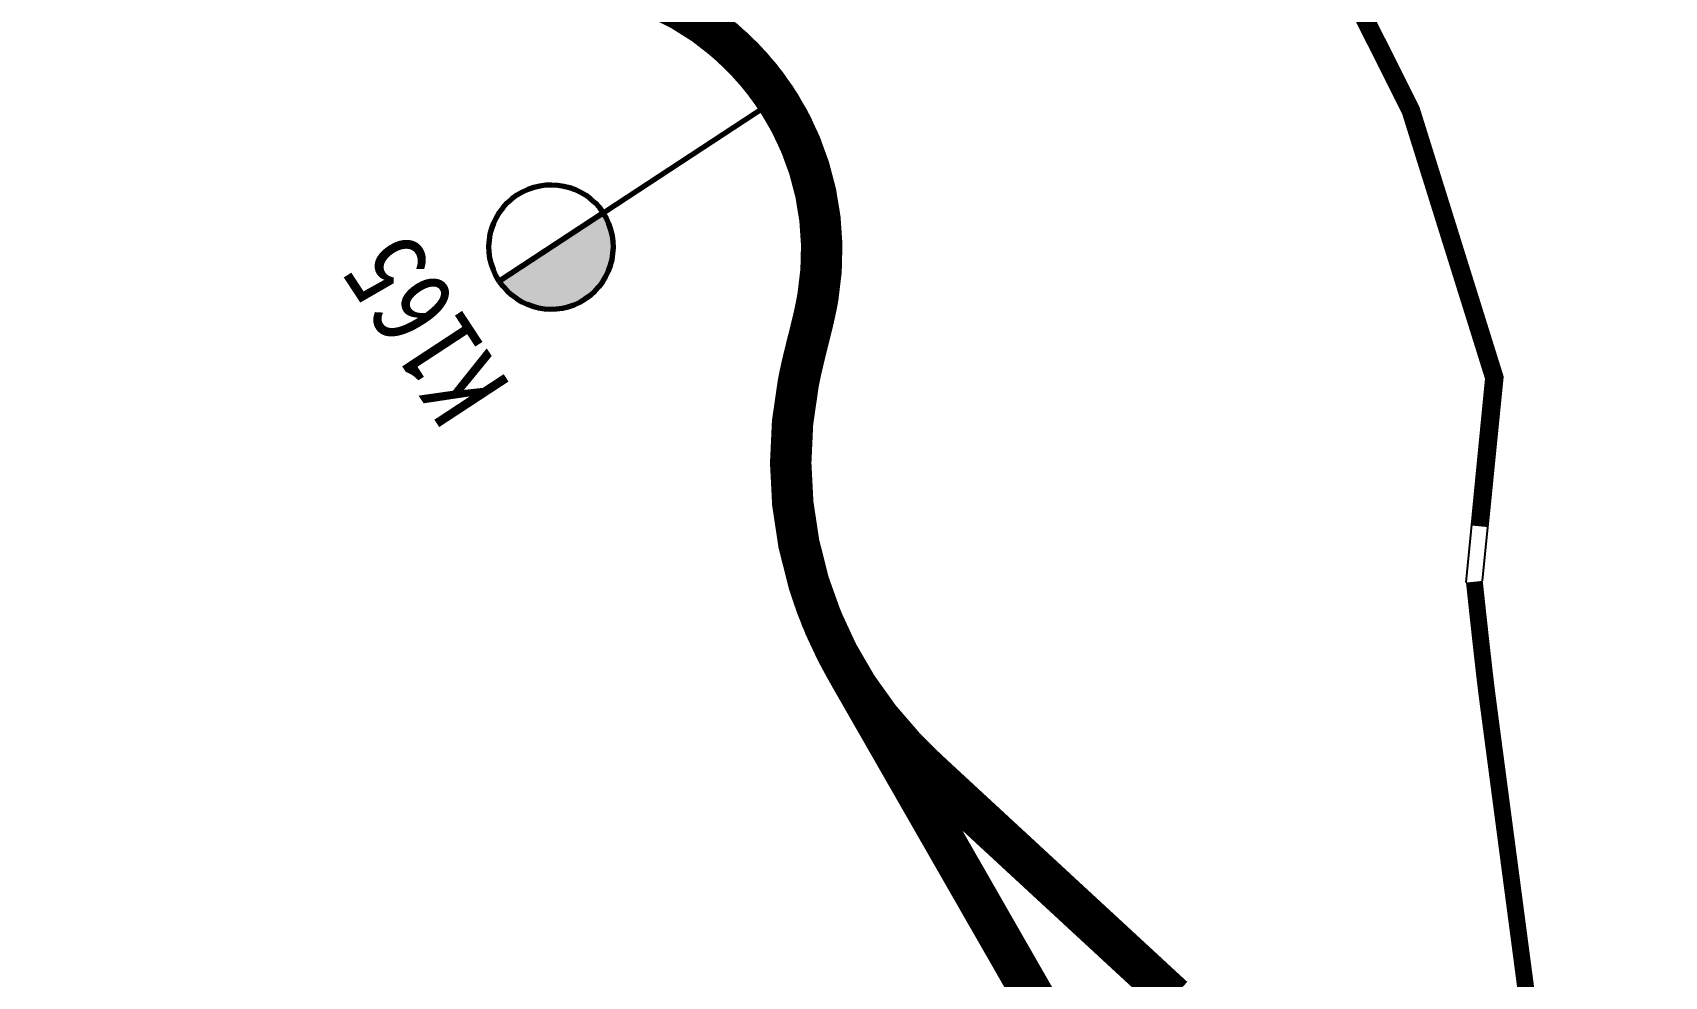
# Model space of a CAD drawing. Header units: millimetres. Extents: x 35362846 to 35427064, y 2977703 to 3025069.
# Drawn here: x 35379078 to 35384981, y 3005714 to 3009129 of the extents above; entities that cross this region are included whole.
import ezdxf
from ezdxf.enums import TextEntityAlignment as Align

# ---------------------------------------------------------------- set-up
doc = ezdxf.new("R2010")
doc.units = ezdxf.units.MM
doc.linetypes.add('ACAD_ISO03W100', pattern=[30, 12, -18])
doc.layers.add('station', color=1, linetype='Continuous', lineweight=70)
doc.layers.add('zhix', color=7, linetype='Continuous', lineweight=100)
doc.styles.add('GTF_XW', font='SIMHEI.TTF', dxfattribs={"width": 0.85})

# ---------------------------------------------------------------- blocks, each defined once
blk = doc.blocks.new('公里标')
at = {"layer": 'station'}
h = blk.add_hatch(color=256, dxfattribs=at)
edge = h.paths.add_edge_path()
edge.add_arc((-5.168849154029917e-16, 13), 3, 89.99999999999999, 270)
edge.add_line((1.148068456708479e-16, 10), (1.836909530733566e-16, 16))
blk.add_line((0, 16), (0, 0), dxfattribs=at)
blk.add_lwpolyline([(1.836909530733566e-16, 16, 1), (1.148068456708479e-16, 10)], format="xyb", close=True, dxfattribs=at)
blk.add_lwpolyline([(1.836909530733566e-16, 16, -1), (1.148068456708479e-16, 10, -15.34090689394177)], format="xyb", dxfattribs=at)

msp = doc.modelspace()

# ---------------------------------------------------------------- linework, layer by layer
at = {"color": 7, "linetype": 'ACAD_ISO03W100', "lineweight": 30, "ltscale": 10, "const_width": 60, "flags": 128}
msp.add_lwpolyline([(35384313.82281911, 3007342.991291758), (35384366.89439476, 3007881.019351482), (35384064.4088855, 3008849.754098046), (35383564.25877845, 3009845.486459325), (35383514.24294186, 3010825.039824803), (35384331.82116534, 3011902.268277474), (35384808.50177514, 3012838.40462444), (35384863.2968668, 3014480.341202136), (35384748.76869846, 3015773.750634672), (35384592.14633455, 3017652.152759902), (35383120.8741363, 3019591.871948938)], dxfattribs=at)
at = {"color": 7, "lineweight": 25, "ltscale": 10}
for points in [[(35384323.87575996, 3007145.621395892), (35384397.34796827, 3007884.141548914), (35384092.31575891, 3008861.032312215), (35383593.89810552, 3009853.315588585), (35383544.76253176, 3010815.629126159), (35384357.33853028, 3011886.266724399), (35384838.26257727, 3012830.736608987), (35384893.34112599, 3014481.166985704), (35384778.65856149, 3015776.320071759), (35384621.31804618, 3017663.335124804), (35383144.77629191, 3019610.001674735)], [(35384264.20924921, 3007139.30415793), (35384336.44082126, 3007877.89715405), (35384036.5020121, 3008838.475883877), (35383534.61945137, 3009837.657330065), (35383483.72335196, 3010834.450523448), (35384306.3038004, 3011918.269830549), (35384778.740973, 3012846.072639893), (35384833.25260762, 3014479.515418568), (35384718.87883543, 3015771.181197585), (35384562.97462292, 3017640.970394999), (35383096.97198069, 3019573.742223141)]]:
    msp.add_lwpolyline(points, dxfattribs=at)
at = {"color": 7, "lineweight": 30, "const_width": 1}
for points in [[(35384474.97781259, 3005479.400141709, 4.560630924939711e-05), (35384441.94426532, 3005730.044451149, 4.256660725978185e-05), (35384406.50429408, 3005998.581913861, 5.504028418604904e-06), (35384370.26961709, 3006272.937711339, -3.300140696723477e-06), (35384314.3213082, 3006696.547970137, -0.004653984716885735), (35384299.14080792, 3006820.359900009, -0.001802435216274889), (35384264.20924921, 3007139.30415793, -0.001802435216274889)], [(35384474.97781259, 3005479.400141709, 4.560630924939711e-05), (35384441.94426532, 3005730.044451149, 4.256660725978185e-05), (35384406.50429408, 3005998.581913861, 5.504028418604904e-06), (35384370.26961709, 3006272.937711339, -3.300140696723477e-06), (35384314.3213082, 3006696.547970137, -0.004653984716885735), (35384299.14080792, 3006820.359900009, -0.001802435216274889), (35384264.20924921, 3007139.30415793, -0.001802435216274889)], [(35384534.46412522, 3005487.234591839, 4.560630924930128e-05), (35384501.42914777, 3005737.889752953, 4.256660725960064e-05), (35384465.98783915, 3006006.437349323, 5.504028418596952e-06), (35384429.7529892, 3006280.794456396, -3.300140696500546e-06), (35384373.80479459, 3006704.403849889, -0.004653984716825709), (35384358.76022274, 3006827.107149589, -0.001802435216270909), (35384323.87575996, 3007145.621395892, -0.001802435216270909)], [(35384534.46412522, 3005487.234591839, 4.560630924930128e-05), (35384501.42914777, 3005737.889752953, 4.256660725960064e-05), (35384465.98783915, 3006006.437349323, 5.504028418596952e-06), (35384429.7529892, 3006280.794456396, -3.300140696500546e-06), (35384373.80479459, 3006704.403849889, -0.004653984716825709), (35384358.76022274, 3006827.107149589, -0.001802435216270909), (35384323.87575996, 3007145.621395892, -0.001802435216270909)]]:
    msp.add_lwpolyline(points, format="xyb", dxfattribs=at)
at = {"color": 7, "linetype": 'ACAD_ISO03W100', "lineweight": 30, "ltscale": 10, "const_width": 60, "flags": 128}
msp.add_lwpolyline([(35418866.23188419, 2978378.983100739, 0.004080390774962373), (35418596.80560994, 2978693.138592005, 0.004791158972414836), (35418362.63645521, 2978956.577644102, 0.0003543143396224617), (35418239.15833521, 2979092.643811226, 0.003996350825637037), (35418228.10610276, 2979104.611842001, 0.06792216720668592), (35418130.92730086, 2979183.442931853, 0.05122509009407319), (35417981.35870609, 2979254.503733034, 0.009161870442463131), (35417860.07802561, 2979295.078857094, 0.01707140915295505), (35417793.92314001, 2979313.415354951, 0.003190866783669734), (35417664.47608376, 2979343.706254333, -0.002778571129377124), (35417515.79295195, 2979378.369149003, -0.005390348508511269), (35417279.62852211, 2979437.510805678, 0.004922091774080632), (35417021.05884513, 2979502.520708736, 0.03766326368203753), (35416897.71776866, 2979522.574886249, -0.03127973789751583), (35416748.97497919, 2979544.81619385, -0.05325594544248923), (35416561.68233379, 2979606.338739559, -0.06044425330420561), (35416412.98882862, 2979696.388619166, -0.007587952049075873), (35416234.34221566, 2979840.986118291, 0.006847103826226052), (35416036.60601101, 2980001.520319861, 0.0002694841232497695), (35415709.94511141, 2980259.097167061, -0.0002839571429885947), (35415399.92287777, 2980503.56870688, -0.004910757436677794), (35414938.60201403, 2980875.186126807, 0.01242290099839131), (35414754.0321868, 2981019.348725984, 0.02283920785058208), (35414739.99865586, 2981028.797451615, 0.00154275051017558), (35414525.78405131, 2981158.319618985, 0.01064144412683838), (35414147.83666477, 2981374.444351047, 0.0411038015925386), (35414044.57201701, 2981420.066358992, 0.06901478735395306), (35413989.47676188, 2981431.007699836, 0.03057829919438446), (35413863.18277305, 2981430.640230271, 0.03115158032553353), (35413746.06450457, 2981415.765441774, 0.02352594824960919), (35413594.12206817, 2981379.281346871, 0.09893002272265368), (35413417.57796877, 2981287.388981423, -0.09833410361813323), (35413240.0938972, 2981194.740938697, -0.04073514951179148), (35413083.48446786, 2981162.401515414, -0.05725052501045713), (35412969.52171671, 2981161.508758481, -0.03270727793196476), (35412844.62369458, 2981183.197089074, -0.06828361646879477), (35412787.89073737, 2981205.442285902, -0.006478438074403096), (35412708.22453558, 2981251.373256624, -0.006309920406218688), (35412627.66362084, 2981300.607127408, -0.007109575991234364), (35412453.01518252, 2981413.88843892, 0.01611211822854788), (35412375.04679694, 2981462.489320033, 0.006030743815692963), (35412355.65837151, 2981473.414027786, -0.001887386070859928), (35412293.42165814, 2981507.805937909, -0.03105938240227661), (35412115.76502267, 2981621.856179755, 0.05856159453818595), (35412018.12451634, 2981677.220603646, 0.07455818074380485), (35411972.8244367, 2981688.787045053, 0.02337222160871421), (35411824.64262813, 2981696.857779822, 0.03135944549089919), (35411658.60301311, 2981687.71255882, -0.0463726283427951), (35411546.05289105, 2981684.893440361, -0.01368638983780291), (35411441.82575372, 2981694.825702127, -0.01534786425170592), (35411349.54784179, 2981709.062222291, -0.00976499348540072), (35411222.87011665, 2981735.175858699, -0.00987603663534932), (35411098.72703619, 2981765.894819245, -0.01030393016335393), (35410982.8733958, 2981799.57735917, -0.003731720133359769), (35410665.74687479, 2981901.513048687, -0.01110241373182045), (35410325.743139, 2982022.041961506, -0.01959314859961788), (35410137.58445885, 2982102.050798432, -0.04625340091059676), (35410000.48362401, 2982183.059563553, 0.02780559995024925), (35409777.84486997, 2982325.928409726, 0.03888832751264433), (35409136.99918783, 2982625.428209243, -0.0418923695215447), (35408543.64225224, 2982907.082846744, -0.01207247956551466), (35408137.33008946, 2983156.791692346, 0.01632502749625514), (35407835.26338662, 2983338.913571144, 0.005319043244153008), (35407527.35871381, 2983506.834208597, -0.00927807294379759), (35407351.59706678, 2983604.501959291, -0.002426614319821954), (35407251.1358223, 2983663.445541859, -0.001071698242231496), (35407024.60485709, 2983798.497345647, -0.00568889787826118), (35406755.88853639, 2983963.663975924, -0.02367371918022087), (35406693.72242855, 2984007.098111172, -0.02877270487347326), (35406654.47151951, 2984041.157932368, 0.01370735609953618), (35406574.3225702, 2984115.053130686, 0.009110022828397695), (35406364.53488815, 2984291.464848995, 0.004020945570543051), (35405878.93236448, 2984678.506251221, 0.01189313492539639), (35405195.87875819, 2985188.240963161, 0.01831295251905008), (35404733.0118413, 2985491.957033847, 0.007203943023221069), (35404263.51830131, 2985766.830671012, 0.008684135356926779), (35403866.99192404, 2985982.369156811, 0.0001587498441745463), (35403714.40878296, 2986061.84539032, 4.587178485826644e-05), (35403186.24727278, 2986336.674999645, 0.001519740174840285), (35402876.07169668, 2986496.8431113, -0.002618506044703923), (35402696.25449477, 2986590.198001479, -0.1600914726806412), (35402640.28726461, 2986648.007429518, -0.04925000983831206), (35402551.83922194, 2986887.852608713, -0.09116253631834496), (35402531.92367198, 2987159.974699297, 0.1015866048264373), (35402508.96602634, 2987404.238161814, 0.0319386772966147), (35402455.35593578, 2987546.645641536, 0.06123810348110702), (35402414.01816278, 2987614.643949101, 0.06605584865704194), (35402315.73767542, 2987710.00590387, 0.06061078817768876), (35402186.11290542, 2987783.765933847, 0.01378746699138457), (35402000.74679083, 2987855.382846147, 0.005566294642696784), (35401535.15668325, 2988014.849530458, 0.005932663538232684), (35401024.88137181, 2988176.609511487, 0.06087504578406422), (35400973.30764547, 2988185.649434596, 0.03322404700854784), (35400911.09817819, 2988184.74703242, 0.007665120148548121), (35400642.95485242, 2988158.855956026, 0.01659302102936802), (35400459.28766552, 2988132.078869399, -0.0610929767666767), (35400408.78063299, 2988129.251563237, -0.01497639310374365), (35400290.68439594, 2988140.631473307, 0.003436963406389244), (35399777.47632167, 2988202.066746309, 0.001664530548268404), (35399411.45819705, 2988242.098665789, -0.004914357185530608), (35399287.57314523, 2988256.463572484, -0.04713084881569367), (35399187.23961471, 2988278.843070697, -0.01770856664424592), (35398930.63179399, 2988372.240155508, -0.0001110404689541234), (35398779.74128723, 2988433.331541061, -6.447504204309108e-05), (35398519.91097631, 2988538.635812269, -0.000203487876028982), (35398073.49237251, 2988719.839365959, -0.0004058527559001428), (35397849.77630614, 2988810.964554793, -0.03413791731482205), (35397734.2986614, 2988867.584489599, -0.04879728087617382), (35397661.06672374, 2988920.046153071, -0.02693835570744377), (35397646.38583106, 2988934.367845058, -0.001673464190031993), (35397423.7919879, 2989177.868919099, -0.0102108112385725), (35396545.84530416, 2990185.347605452, -0.1116166353948794), (35396489.34749098, 2990295.458984915, -0.002029740606815984), (35396470.06788492, 2990371.695851326, -0.0007239774681340016), (35396417.19380172, 2990585.726924416, -0.0003681586298127792), (35396317.11061049, 2990994.692199707, -0.001366020093266133), (35396290.51940337, 2991105.006279758, -0.05022184209249123), (35396256.8786247, 2991355.600648649, 0.03422871248738654), (35396219.33285746, 2991724.174588019, 0.006560775305257035), (35396183.25999376, 2991919.012953997, 0.005860422097011773), (35396137.47101858, 2992136.063291235, 0.0160237494521745), (35396087.78540307, 2992329.295446157, 0.01486266527026389), (35396021.46305817, 2992533.911816332, 0.04216228091036966), (35395954.41879557, 2992681.09054786, 0.02928583961997899), (35395828.83328392, 2992876.903979748, 0.03650288849989528), (35395689.25010556, 2993042.018628746, 0.05227485104687379), (35395572.79860182, 2993138.437561324, 0.02457356259542775), (35395433.61225474, 2993221.487463623, 0.0190917625035663), (35395245.86699849, 2993312.331553086, 0.02472666418132078), (35395060.67687519, 2993382.680593451, -0.02897449996101216), (35394903.11618672, 2993444.069542141, -0.03012366549850303), (35394739.8555951, 2993531.085587956, -0.05900700592198186), (35394665.50733503, 2993589.721984126, -0.01937551479199968), (35394594.53145057, 2993666.46489346, -0.006220107485981355), (35394386.03357295, 2993916.432062416, -0.00942149375005899), (35394243.89217977, 2994098.108626685, 0.01554485863886105), (35394156.38734774, 2994207.173489908, 0.08910572760940731), (35394087.38365244, 2994263.64074625, -0.1004647692034294), (35394027.19660565, 2994315.198631322, -0.04165475797633886), (35394006.99482623, 2994346.103977203, -0.006432157019347623), (35393896.16871364, 2994557.521947512, -0.05468090282659389), (35393773.94412017, 2994881.545868368, 0.1095158418251615), (35393694.99193283, 2995037.122388418, 0.07414350815211893), (35393642.02337725, 2995085.004272066, 0.03813218355890909), (35393521.39525372, 2995152.598993551, 0.0660688813248895), (35393359.15462497, 2995203.245977953, -0.108378071399393), (35393262.48302794, 2995242.594382726, -0.005030484230899208), (35393059.41977329, 2995385.284506752, 0.00304471450735417), (35392724.86250562, 2995622.364218935, 8.323227474345746e-05), (35392471.91919708, 2995799.242706299, 5.910429022702119e-05), (35392115.64655432, 2996048.226455086, 0.004384392981033206), (35391640.43652415, 2996374.08334244, 0.07810158596869592), (35391610.94380106, 2996387.839039743, 0.03774638808181176), (35391594.44061676, 2996391.271645147, 0.002428508986153945), (35391334.84591083, 2996423.82740825, 0.01050584268060696), (35390977.10419895, 2996459.320516342, -0.03685818561222406), (35390875.68320636, 2996474.810961432, -0.03660545095288807), (35390856.57470265, 2996480.688934952, -0.001585997268556518), (35390427.74923594, 2996649.374253763, -0.004242495518320086), (35389970.4767859, 2996835.433483303, -0.02661529251739993), (35389899.50582185, 2996869.55319541, -0.1287355596174808), (35389844.84518532, 2996921.237190455, -0.01413412917559478), (35389504.59772293, 2997503.210343775, -0.01942987886166506), (35389279.00410023, 2997956.340540905, 0.03868556904971648), (35389156.89202316, 2998179.648226276, 0.04049051767193246), (35389062.6011215, 2998301.47283411, 0.03603315070552847), (35388937.06685463, 2998420.583237194, 0.04056137848409505), (35388843.0328739, 2998485.751611628, 0.04928322479735752), (35388757.23839863, 2998524.732563318, 0.1139104428080228), (35388618.70137551, 2998538.791870058, -0.06833527591589844), (35388388.49962287, 2998541.267358339, -0.03560257797487776), (35388043.81676067, 2998617.761447789, -0.1412058638909301), (35387967.47885749, 2998666.704417067, -0.001922897196346353), (35387871.20136166, 2998777.304765701, -0.0005212495250661979), (35387518.03215242, 2999187.040976776, -3.820747170427055e-05), (35386834.2611084, 2999982.128623962, -0.0005240444546960586), (35386784.47335797, 3000040.153582538, -0.01013372622548928), (35386729.86367641, 3000106.6136219, 0.008508650053336597), (35386665.08357192, 3000185.975489432, 0.04751209957476349), (35386585.52732873, 3000263.777093515, -0.0244499175125609), (35386424.39991407, 3000407.447121023, -0.01972914344504811), (35386303.48790614, 3000536.131680161, -0.05343726001583392), (35386266.15410431, 3000589.771596022, -0.06379016559246807), (35386232.65545589, 3000675.159447551, -0.02307394457954464), (35386182.37684919, 3000922.792788087, -0.0003559972478558841), (35386171.49704075, 3000993.131212234, -0.0009486908729570852), (35386167.48326416, 3001019.536369913, -0.00875733124701244), (35386151.00965655, 3001144.14468284, 0.006075338318269813), (35386128.22833512, 3001323.879681033, 0.03837281641918912), (35386094.22497837, 3001479.638403237, 0.04603552504727002), (35386044.45108, 3001602.947644469, 0.05576689178486739), (35385965.93270627, 3001720.962426662, 0.02763124445465823), (35385770.60267173, 3001929.068326494, 0.006079688825332164), (35385451.15576828, 3002226.453708768, 0.01058472784756997), (35385262.06677603, 3002391.070314652, 0.005944150408945205), (35385135.17713752, 3002494.367642618, -0.006059959808868021), (35385010.73522051, 3002595.720260346, -0.01677690225771941), (35384908.36891162, 3002687.175809503, -0.01358951460033359), (35384789.08969229, 3002807.532111771, -0.06617773032623463), (35384707.42105626, 3002921.551156953, -0.04001137906194334), (35384615.33441788, 3003133.760471264, -0.04044364605316388), (35384572.40694543, 3003302.867308736, -0.0406575257651677), (35384557.41592313, 3003475.774179397, -0.08063089889592918), (35384601.0597543, 3003753.812132496, 0.06216967379808195), (35384670.68594315, 3004111.152673019, 0.02066596456410588), (35384677.79012257, 3004374.901937127, 0.05322551751516189), (35384665.42064452, 3004476.844123946, 0.1115143330117879), (35384601.48003465, 3004609.478815769, -0.07874496948507287), (35384499.56310822, 3004789.918181886, -0.02766388353325597), (35384443.97387214, 3004968.56219396, -0.04075489551960429), (35384423.10863033, 3005093.947986276, -0.1518954339877997), (35384467.72060407, 3005295.286748546, 0.1640709144665316), (35384504.7209689, 3005483.317366774, 4.560630924934931e-05), (35384471.68670654, 3005733.967102051, 4.25666072596549e-05), (35384436.24606661, 3006002.509631592, 5.504028418586637e-06), (35384400.01130314, 3006276.866083867, -3.300140696863585e-06), (35384344.0630514, 3006700.475910038, -0.004653984716856598), (35384328.95051533, 3006823.733524799, -0.001802435216272773), (35384294.04250459, 3007142.462776911)], format="xyb", dxfattribs=at)
at = {"layer": 'zhix', "color": 1, "const_width": 150, "flags": 128}
for points in [[(35381885.82375696, 3007138.374186142, -0.122874868617675), (35381848.40162041, 3007863.693060247), (35381848.4977908, 3007864.184780858), (35381848.69022114, 3007865.166091474), (35381848.88329747, 3007866.147275195), (35381849.07701562, 3007867.128332403), (35381849.27137142, 3007868.109263486), (35381849.46636069, 3007869.090068843), (35381849.66197927, 3007870.070748881), (35381849.85822299, 3007871.051304013), (35381850.0550877, 3007872.03173466), (35381850.25256922, 3007873.012041254), (35381850.4506634, 3007873.992224229), (35381850.64936606, 3007874.972284033), (35381850.84867306, 3007875.952221117), (35381851.04858023, 3007876.932035943), (35381851.24908341, 3007877.911728976), (35381851.45017847, 3007878.891300694), (35381851.65186123, 3007879.870751579), (35381851.85412754, 3007880.850082121), (35381852.05697325, 3007881.829292817), (35381852.26039422, 3007882.808384173), (35381852.46438628, 3007883.7873567), (35381852.6689453, 3007884.766210918), (35381852.87406713, 3007885.744947352), (35381853.07974762, 3007886.723566537), (35381853.28598262, 3007887.702069013), (35381853.492768, 3007888.680455327), (35381853.70009962, 3007889.658726034), (35381853.90797333, 3007890.636881695), (35381854.11638499, 3007891.614922876), (35381854.32533047, 3007892.592850155), (35381854.53480563, 3007893.570664112), (35381854.74480633, 3007894.548365334), (35381854.95532845, 3007895.525954417), (35381855.16636784, 3007896.503431962), (35381855.37792038, 3007897.480798577), (35381855.58998194, 3007898.458054877), (35381855.80254839, 3007899.435201481), (35381856.01561559, 3007900.412239016), (35381856.22917942, 3007901.389168116), (35381856.44323576, 3007902.36598942), (35381856.65778049, 3007903.342703574), (35381856.87280948, 3007904.31931123), (35381857.08831861, 3007905.295813045), (35381857.30430376, 3007906.272209683), (35381857.52076081, 3007907.248501816), (35381857.73768564, 3007908.224690117), (35381857.95507413, 3007909.200775268), (35381858.17292218, 3007910.176757959), (35381858.39122566, 3007911.15263888), (35381858.60998046, 3007912.128418732), (35381858.82918247, 3007913.104098219), (35381859.04882758, 3007914.079678052), (35381859.26891167, 3007915.055158945), (35381859.48943064, 3007916.030541621), (35381859.71038041, 3007917.005826805), (35381859.93175682, 3007917.981015232), (35381860.1535558, 3007918.956107637), (35381860.37577323, 3007919.931104763), (35381860.59840501, 3007920.90600736), (35381860.82144706, 3007921.880816179), (35381861.04489525, 3007922.85553198), (35381861.26874549, 3007923.830155525), (35381861.49299368, 3007924.804687584), (35381861.71763573, 3007925.77912893), (35381861.94266754, 3007926.753480341), (35381862.16808501, 3007927.727742601), (35381862.39388405, 3007928.701916497), (35381862.62006056, 3007929.676002824), (35381862.84661046, 3007930.650002379), (35381863.07352965, 3007931.623915962), (35381863.30081404, 3007932.597744383), (35381863.52845954, 3007933.571488453), (35381863.75646207, 3007934.545148987), (35381863.98481753, 3007935.518726807), (35381864.21352185, 3007936.492222736), (35381864.44257093, 3007937.465637606), (35381864.6719607, 3007938.438972248), (35381864.90168706, 3007939.412227502), (35381865.13174594, 3007940.38540421), (35381865.36213325, 3007941.358503217), (35381865.59284491, 3007942.331525374), (35381865.82387685, 3007943.304471537), (35381866.05522498, 3007944.277342563), (35381866.28688523, 3007945.250139314), (35381866.51885353, 3007946.222862658), (35381866.75112578, 3007947.195513464), (35381866.98369792, 3007948.168092607), (35381867.21656588, 3007949.140600964), (35381867.44972559, 3007950.113039418), (35381867.68317296, 3007951.085408852), (35381867.91690394, 3007952.057710156), (35381868.15091444, 3007953.029944222), (35381868.38520039, 3007954.002111948), (35381868.61975773, 3007954.97421423), (35381868.85458239, 3007955.946251972), (35381869.08967031, 3007956.91822608), (35381869.3250174, 3007957.890137463), (35381869.56061962, 3007958.861987035), (35381869.79647288, 3007959.83377571), (35381870.03257315, 3007960.805504408), (35381870.26891633, 3007961.777174051), (35381870.50549838, 3007962.748785563), (35381870.74231523, 3007963.720339874), (35381870.9793628, 3007964.691837912), (35381871.21663706, 3007965.663280614), (35381871.45413394, 3007966.634668914), (35381871.69184937, 3007967.606003754), (35381871.9297793, 3007968.577286073), (35381872.16791966, 3007969.54851682), (35381872.40626641, 3007970.519696938), (35381872.64481548, 3007971.490827381), (35381872.88356283, 3007972.4619091), (35381873.12250437, 3007973.43294305), (35381873.36163607, 3007974.403930189), (35381873.60095389, 3007975.374871476), (35381873.84045374, 3007976.345767874), (35381874.08013159, 3007977.316620348), (35381874.31998339, 3007978.287429864), (35381874.56000507, 3007979.25819739), (35381874.80019257, 3007980.2289239), (35381875.04054188, 3007981.199610364), (35381875.28104891, 3007982.170257759), (35381875.52170963, 3007983.140867061), (35381875.76251997, 3007984.11143925), (35381876.0034759, 3007985.081975307), (35381876.24457337, 3007986.052476214), (35381876.48580832, 3007987.022942956), (35381876.7271767, 3007987.99337652), (35381876.96867448, 3007988.963777891), (35381877.2102976, 3007989.934148062), (35381877.45204201, 3007990.904488022), (35381877.69390367, 3007991.874798764), (35381877.93587853, 3007992.845081282), (35381878.17796255, 3007993.815336572), (35381878.42015167, 3007994.785565631), (35381878.66244186, 3007995.755769457), (35381878.90482907, 3007996.725949049), (35381879.14730926, 3007997.696105407), (35381879.38987837, 3007998.666239534), (35381879.63253237, 3007999.636352432), (35381879.87526722, 3008000.606445107), (35381880.11807885, 3008001.576518561), (35381880.36096324, 3008002.546573802), (35381880.60391635, 3008003.516611836), (35381880.84693413, 3008004.486633671), (35381881.09001253, 3008005.456640316), (35381881.33314751, 3008006.42663278), (35381881.57633504, 3008007.396612072), (35381881.81957106, 3008008.366579204), (35381882.06285154, 3008009.336535186), (35381882.30617244, 3008010.306481031), (35381882.5495297, 3008011.276417751), (35381882.7929193, 3008012.246346358), (35381883.03633719, 3008013.216267866), (35381883.27977932, 3008014.186183288), (35381883.52324166, 3008015.156093639), (35381883.76672018, 3008016.125999931), (35381884.01021081, 3008017.09590318), (35381884.25370952, 3008018.0658044), (35381884.49721229, 3008019.03570469), (35381884.74071471, 3008020.00560498), (35381884.98421106, 3008020.975506791), (35381885.2276953, 3008021.945411646), (35381885.47116134, 3008022.915321067), (35381885.71460315, 3008023.885236573), (35381885.95801464, 3008024.855159687), (35381886.20138975, 3008025.825091929), (35381886.44472243, 3008026.795034816), (35381886.68800662, 3008027.76498987), (35381886.93123624, 3008028.734958606), (35381887.17440525, 3008029.704942542), (35381887.41750756, 3008030.674943194), (35381887.66053712, 3008031.644962076), (35381887.90348787, 3008032.615000701), (35381888.14635374, 3008033.58506058), (35381888.38912866, 3008034.555143223), (35381888.63180658, 3008035.525250139), (35381888.87438142, 3008036.495382834), (35381889.11684711, 3008037.465542812), (35381889.3591976, 3008038.435731577), (35381889.60142682, 3008039.405950627), (35381889.8435287, 3008040.376201462), (35381890.08549715, 3008041.346485577), (35381890.32732613, 3008042.316804464), (35381890.56900956, 3008043.287159615), (35381890.81054137, 3008044.257552517), (35381891.05191549, 3008045.227984654), (35381891.29312583, 3008046.19845751), (35381891.53416635, 3008047.168972563), (35381891.77503095, 3008048.139531288), (35381892.01571358, 3008049.110135159), (35381892.25620814, 3008050.080785643), (35381892.49650857, 3008051.051484206), (35381892.73660878, 3008052.022232311), (35381892.97650271, 3008052.993031415), (35381893.21618426, 3008053.963882972), (35381893.45564737, 3008054.934788433), (35381893.69488596, 3008055.905749245), (35381893.93389393, 3008056.876766847), (35381894.17266521, 3008057.847842679), (35381894.41119371, 3008058.818978173), (35381894.64947335, 3008059.790174758), (35381894.88749804, 3008060.761433858), (35381895.1252617, 3008061.732756892), (35381895.36275824, 3008062.704145274), (35381895.59998157, 3008063.675600413), (35381895.83692559, 3008064.647123714), (35381896.07358421, 3008065.618716575), (35381896.30995135, 3008066.59038039), (35381896.5460209, 3008067.562116546), (35381896.78178678, 3008068.533926426), (35381897.01724288, 3008069.505811408), (35381897.2523831, 3008070.477772861), (35381897.48720135, 3008071.449812151), (35381897.72169153, 3008072.421930636), (35381897.95584751, 3008073.39412967), (35381898.18966322, 3008074.366410598), (35381898.42313255, 3008075.338774762), (35381898.65624936, 3008076.311223494), (35381898.88900758, 3008077.283758122), (35381899.12140108, 3008078.256379966), (35381899.35342374, 3008079.229090338), (35381899.58506947, 3008080.201890546), (35381899.81633214, 3008081.17478189), (35381900.04720563, 3008082.14776566), (35381900.27768382, 3008083.120843141), (35381900.50776061, 3008084.094015613), (35381900.73742986, 3008085.067284343), (35381900.96668544, 3008086.040650595), (35381901.19552125, 3008087.014115622), (35381901.42393114, 3008087.987680671), (35381901.65190899, 3008088.961346982), (35381901.87944867, 3008089.935115783), (35381902.10654404, 3008090.908988299), (35381902.33318897, 3008091.882965741), (35381902.55937732, 3008092.857049316), (35381902.78510296, 3008093.83124022), (35381903.01035973, 3008094.805539642), (35381903.23514152, 3008095.77994876), (35381903.45944216, 3008096.754468745), (35381903.68325552, 3008097.729100759), (35381903.90657543, 3008098.703845952), (35381904.12939577, 3008099.678705469), (35381904.35171036, 3008100.653680443), (35381904.57351305, 3008101.628771997), (35381904.7947977, 3008102.603981246), (35381905.01555815, 3008103.579309294), (35381905.23578823, 3008104.554757237), (35381905.45548178, 3008105.530326157), (35381905.67463262, 3008106.506017132), (35381905.89323462, 3008107.481831224), (35381906.11128158, 3008108.457769488), (35381906.32876734, 3008109.433832967), (35381906.54568574, 3008110.410022694), (35381906.76203057, 3008111.386339692), (35381906.97779568, 3008112.362784973), (35381907.1929749, 3008113.339359537), (35381907.40756201, 3008114.316064374), (35381907.62155086, 3008115.292900461), (35381907.83493526, 3008116.269868766), (35381908.04770899, 3008117.246970246), (35381908.2598659, 3008118.224205844), (35381908.47139978, 3008119.201576494), (35381908.68230442, 3008120.179083115), (35381908.89257364, 3008121.156726619), (35381909.10220124, 3008122.1345079), (35381909.31118101, 3008123.112427844), (35381909.51950675, 3008124.090487325), (35381909.72717226, 3008125.068687201), (35381909.93417132, 3008126.047028324), (35381910.14049771, 3008127.025511526), (35381910.34614524, 3008128.004137631), (35381910.55110768, 3008128.98290745), (35381910.75537881, 3008129.961821778), (35381910.95895242, 3008130.940881401), (35381911.16182227, 3008131.92008709), (35381911.36398214, 3008132.899439601), (35381911.56542581, 3008133.878939679), (35381911.76614704, 3008134.858588056), (35381911.9661396, 3008135.838385447), (35381912.16539726, 3008136.818332557), (35381912.36391377, 3008137.798430075), (35381912.56168292, 3008138.778678677), (35381912.75869843, 3008139.759079023), (35381912.95495407, 3008140.739631761), (35381913.15044358, 3008141.720337525), (35381913.34516075, 3008142.701196932), (35381913.53909928, 3008143.682210586), (35381913.73225295, 3008144.663379077), (35381913.92461549, 3008145.644702979), (35381914.11618064, 3008146.626182851), (35381914.30694214, 3008147.607819238), (35381914.49689371, 3008148.589612668), (35381914.68602911, 3008149.571563656), (35381914.87434206, 3008150.5536727), (35381915.06182629, 3008151.535940283), (35381915.24847552, 3008152.518366872), (35381915.43428348, 3008153.500952919), (35381915.6192439, 3008154.48369886), (35381915.80335048, 3008155.466605113), (35381915.98659694, 3008156.449672083), (35381916.16897702, 3008157.432900157), (35381916.3504844, 3008158.416289706), (35381916.53111281, 3008159.399841083), (35381916.71085594, 3008160.383554628), (35381916.88970751, 3008161.36743066), (35381917.06766123, 3008162.351469484), (35381917.24471077, 3008163.335671387), (35381917.42084986, 3008164.320036639), (35381917.59607219, 3008165.304565494), (35381917.77037144, 3008166.289258186), (35381917.9437413, 3008167.274114935), (35381918.11617547, 3008168.259135939), (35381918.28766764, 3008169.244321384), (35381918.45821149, 3008170.229671432), (35381918.62780071, 3008171.215186232), (35381918.79642896, 3008172.200865913), (35381918.96408993, 3008173.186710584), (35381919.13077731, 3008174.172720341), (35381919.21392638, 3008174.666814349, 0.3414076882823697), (35381341.96101379, 3009252.943583494, 0.3414076882823697)], [(35381861.35062448, 3008712.177268099, 0.132250185980197), (35381549.22987106, 3009127.97108912), (35381548.83526738, 3009128.279656468), (35381548.04705821, 3009128.895063833), (35381547.25824086, 3009129.509691447), (35381546.46881951, 3009130.123543094), (35381545.67879831, 3009130.73662257), (35381544.88818146, 3009131.348933679), (35381544.09697305, 3009131.96048024), (35381543.30517726, 3009132.57126608), (35381542.51279818, 3009133.181295037), (35381541.71983994, 3009133.790570959), (35381540.92630663, 3009134.399097704), (35381540.13220232, 3009135.006879142), (35381539.33753109, 3009135.613919152), (35381538.54229701, 3009136.220221623), (35381537.74650411, 3009136.825790454), (35381536.95015647, 3009137.430629554), (35381536.15325806, 3009138.034742841), (35381535.35581292, 3009138.638134247), (35381534.55782506, 3009139.240807707), (35381533.75929845, 3009139.842767171), (35381532.96023709, 3009140.444016597), (35381532.16064493, 3009141.04455995), (35381531.36052594, 3009141.644401208), (35381530.55988406, 3009142.243544358), (35381529.75872322, 3009142.841993393), (35381528.95704734, 3009143.439752318), (35381528.15486035, 3009144.036825147), (35381527.35216613, 3009144.633215901), (35381526.54896858, 3009145.228928612), (35381525.74527157, 3009145.82396732), (35381524.94107898, 3009146.418336075), (35381524.13639466, 3009147.012038934), (35381523.33122244, 3009147.605079963), (35381522.52556619, 3009148.197463238), (35381521.71942972, 3009148.789192841), (35381520.91281683, 3009149.380272865), (35381520.10573134, 3009149.97070741), (35381519.29817703, 3009150.560500585), (35381518.49015769, 3009151.149656506), (35381517.6816771, 3009151.738179298), (35381516.872739, 3009152.326073094), (35381516.06334717, 3009152.913342035), (35381515.25350533, 3009153.49999027), (35381514.44321723, 3009154.086021956), (35381513.63248657, 3009154.671441258), (35381512.82131708, 3009155.256252347), (35381512.00971245, 3009155.840459405), (35381511.19767638, 3009156.424066616), (35381510.38521256, 3009157.007078179), (35381509.57232464, 3009157.589498294), (35381508.7590163, 3009158.171331173), (35381507.94529118, 3009158.752581031), (35381507.13115294, 3009159.333252094), (35381506.31660521, 3009159.913348592), (35381505.50165161, 3009160.492874766), (35381504.68629576, 3009161.07183486), (35381503.87054126, 3009161.650233127), (35381503.0543917, 3009162.228073828), (35381502.2378507, 3009162.805361229), (35381501.4209218, 3009163.382099602), (35381500.60360861, 3009163.958293227), (35381499.78591465, 3009164.533946393), (35381498.9678435, 3009165.109063392), (35381498.1493987, 3009165.683648523), (35381497.33058379, 3009166.257706093), (35381496.51140227, 3009166.831240414), (35381495.69185769, 3009167.404255806), (35381494.87195354, 3009167.976756594), (35381494.05169333, 3009168.548747108), (35381493.23108054, 3009169.120231689), (35381492.41011867, 3009169.691214676), (35381491.58881118, 3009170.26170042), (35381490.76716155, 3009170.831693277), (35381489.94517323, 3009171.401197609), (35381489.1228497, 3009171.970217783), (35381488.30019436, 3009172.538758172), (35381487.47721067, 3009173.106823154), (35381486.65390206, 3009173.674417113), (35381485.83027194, 3009174.241544441), (35381485.00632374, 3009174.808209532), (35381484.18206085, 3009175.374416786), (35381483.35748666, 3009175.940170611), (35381482.53260458, 3009176.505475417), (35381481.70741797, 3009177.070335621), (35381480.88193024, 3009177.634755647), (35381480.05614471, 3009178.198739919), (35381479.23006479, 3009178.762292872), (35381478.4036938, 3009179.325418942), (35381477.57703511, 3009179.888122571), (35381476.75009203, 3009180.450408207), (35381475.92286792, 3009181.012280301), (35381475.0953661, 3009181.57374331), (35381474.26758988, 3009182.134801697), (35381473.43954258, 3009182.695459926), (35381472.6112275, 3009183.255722469), (35381471.78264795, 3009183.815593801), (35381470.95380722, 3009184.375078402), (35381470.12470859, 3009184.934180756), (35381469.29535534, 3009185.492905351), (35381468.46575075, 3009186.051256682), (35381467.63589809, 3009186.609239245), (35381466.80580061, 3009187.166857541), (35381465.97546158, 3009187.724116076), (35381465.14488424, 3009188.28101936), (35381464.31407183, 3009188.837571906), (35381463.48302761, 3009189.393778233), (35381462.65175479, 3009189.949642861), (35381461.82025661, 3009190.505170316), (35381460.98853627, 3009191.060365129), (35381460.15659702, 3009191.615231831), (35381459.32444204, 3009192.169774959), (35381458.49207454, 3009192.723999054), (35381457.65949774, 3009193.27790866), (35381456.82671482, 3009193.831508324), (35381455.99372896, 3009194.384802597), (35381455.16054335, 3009194.937796034), (35381454.32716119, 3009195.490493193), (35381453.49358562, 3009196.042898634), (35381452.65981983, 3009196.595016923), (35381451.82586699, 3009197.146852626), (35381450.99173025, 3009197.698410315), (35381450.15741276, 3009198.249694563), (35381449.32291768, 3009198.800709946), (35381448.48824815, 3009199.351461046), (35381447.65340733, 3009199.901952444), (35381446.81839833, 3009200.452188727), (35381445.9832243, 3009201.002174482), (35381445.14788836, 3009201.551914302), (35381444.31239366, 3009202.10141278), (35381443.47674328, 3009202.650674512), (35381442.64094037, 3009203.199704099), (35381441.80498803, 3009203.748506141), (35381440.96888938, 3009204.297085243), (35381440.13264751, 3009204.845446012)], [(35383204.46284153, 3005639.406816227), (35383203.72842638, 3005640.085516749), (35383202.99400326, 3005640.764208632), (35383202.25957415, 3005641.442894034), (35383201.52514103, 3005642.121575115), (35383200.79070829, 3005642.800251856), (35382375.21932336, 3006405.695902813), (35382374.4848883, 3006406.374581783), (35382373.7504555, 3006407.0532632), (35382373.01602723, 3006407.731949514), (35382372.28160574, 3006408.410643173), (35382371.54719331, 3006409.089346624), (35382370.81279219, 3006409.768062314), (35382370.07840464, 3006410.446792692), (35382369.34403292, 3006411.125540206), (35382368.60967931, 3006411.804307304), (35382367.87534606, 3006412.483096431), (35382367.14103544, 3006413.161910036), (35382366.40674971, 3006413.840750565), (35382365.67249113, 3006414.519620465), (35382364.93826197, 3006415.198522182), (35382364.2040645, 3006415.877458162), (35382363.46990097, 3006416.556430851), (35382362.73577365, 3006417.235442695), (35382362.00168481, 3006417.914496139), (35382361.26763672, 3006418.593593625), (35382360.53363164, 3006419.272737601), (35382359.79967184, 3006419.951930509), (35382359.06575958, 3006420.631174793), (35382358.33189713, 3006421.310472894), (35382357.59808677, 3006421.989827257), (35382356.86433076, 3006422.669240322), (35382356.13063136, 3006423.348714531), (35382355.39699086, 3006424.028252325), (35382354.66341152, 3006424.707856144), (35382353.92989561, 3006425.387528426), (35382353.19644541, 3006426.067271614), (35382352.46306319, 3006426.747088141), (35382351.72975121, 3006427.426980448), (35382350.99651176, 3006428.106950972), (35382350.26334712, 3006428.787002147), (35382349.53025955, 3006429.467136411), (35382348.79725134, 3006430.147356196), (35382348.06432475, 3006430.827663938), (35382347.33148208, 3006431.508062068), (35382346.5987256, 3006432.188553019), (35382345.86605759, 3006432.869139224), (35382345.13348033, 3006433.549823111), (35382344.4009961, 3006434.230607111), (35382343.66860718, 3006434.911493652), (35382342.93631587, 3006435.592485161), (35382342.20412446, 3006436.273584066), (35382341.4720352, 3006436.954792792), (35382340.74005041, 3006437.636113764), (35382340.00817237, 3006438.317549405), (35382339.27640337, 3006438.999102138), (35382338.54474571, 3006439.680774384), (35382337.81320165, 3006440.362568563), (35382337.08177353, 3006441.044487095), (35382336.3504636, 3006441.726532397), (35382335.61927418, 3006442.408706887), (35382334.88820757, 3006443.09101298), (35382334.15726606, 3006443.77345309), (35382333.42645195, 3006444.456029631), (35382332.69576754, 3006445.138745014), (35382331.96521514, 3006445.82160165), (35382331.23479705, 3006446.504601947), (35382330.50451557, 3006447.187748316), (35382329.77437301, 3006447.87104316), (35382329.04437169, 3006448.554488886), (35382328.3145139, 3006449.238087896), (35382327.58480196, 3006449.921842595), (35382326.85523819, 3006450.605755381), (35382326.1258249, 3006451.289828656), (35382325.3965644, 3006451.974064815), (35382324.66745902, 3006452.658466255), (35382323.93851106, 3006453.343035372), (35382323.20972286, 3006454.027774558), (35382322.48109674, 3006454.712686204), (35382321.75263501, 3006455.397772701), (35382321.02434, 3006456.083036437), (35382320.29621406, 3006456.768479798), (35382319.5682595, 3006457.454105169), (35382318.84047865, 3006458.139914933), (35382318.11287385, 3006458.825911471), (35382317.38544744, 3006459.512097164), (35382316.65820174, 3006460.198474388), (35382315.93113911, 3006460.88504552), (35382315.20426188, 3006461.571812933), (35382314.47757239, 3006462.258779001), (35382313.75107298, 3006462.945946094), (35382313.02476602, 3006463.633316578), (35382312.29865383, 3006464.320892823), (35382311.57273879, 3006465.008677192), (35382310.84702323, 3006465.696672046), (35382310.12150951, 3006466.384879748), (35382309.39619999, 3006467.073302655), (35382308.67109704, 3006467.761943123), (35382307.946203, 3006468.450803509), (35382307.22152025, 3006469.139886162), (35382306.49705116, 3006469.829193434), (35382305.77279807, 3006470.518727672), (35382305.04876337, 3006471.208491222), (35382304.32494945, 3006471.898486428), (35382303.60135865, 3006472.588715631), (35382302.87799337, 3006473.279181171), (35382302.15485598, 3006473.969885383), (35382301.43194887, 3006474.660830602), (35382300.70927442, 3006475.352019161), (35382299.986835, 3006476.043453389), (35382299.26463304, 3006476.735135614), (35382298.54267089, 3006477.427068161), (35382297.82095096, 3006478.119253352), (35382297.09947565, 3006478.811693507), (35382296.37824736, 3006479.504390945), (35382295.65726849, 3006480.19734798), (35382294.93654144, 3006480.890566924), (35382294.21606861, 3006481.584050089), (35382293.49585243, 3006482.27779978), (35382292.77589529, 3006482.971818305), (35382292.05619962, 3006483.666107963), (35382291.33676783, 3006484.360671056), (35382290.61760235, 3006485.05550988), (35382289.89870559, 3006485.750626729), (35382289.18007997, 3006486.446023895), (35382288.46172794, 3006487.141703667), (35382287.74365192, 3006487.83766833), (35382287.02585434, 3006488.533920167), (35382286.30833764, 3006489.23046146), (35382285.59110426, 3006489.927294485), (35382284.87415664, 3006490.624421517), (35382284.15749723, 3006491.321844828), (35382283.44112848, 3006492.019566686), (35382282.72505283, 3006492.717589357), (35382282.00927273, 3006493.415915105), (35382281.29379067, 3006494.114546188), (35382280.57860907, 3006494.813484864), (35382279.86373042, 3006495.512733386), (35382279.14915717, 3006496.212294006), (35382278.43489181, 3006496.912168969), (35382277.72093678, 3006497.612360522), (35382277.00729459, 3006498.312870904), (35382276.29396769, 3006499.013702354), (35382275.58095857, 3006499.714857107), (35382274.86826973, 3006500.416337397), (35382274.15590364, 3006501.118145447), (35382273.4438628, 3006501.820283484), (35382272.73214971, 3006502.522753731), (35382272.02076685, 3006503.225558405), (35382271.30971673, 3006503.928699722), (35382270.59900185, 3006504.632179892), (35382269.88862474, 3006505.336001124), (35382269.17858788, 3006506.040165624), (35382268.4688938, 3006506.74467559), (35382267.75954501, 3006507.449533222), (35382267.05054405, 3006508.154740714), (35382266.34189342, 3006508.860300256), (35382265.63359565, 3006509.566214034), (35382264.9256533, 3006510.272484234), (35382264.21806887, 3006510.979113033), (35382263.51084492, 3006511.686102608), (35382262.80398399, 3006512.393455132), (35382262.0974886, 3006513.101172772), (35382261.39136133, 3006513.809257695), (35382260.68560473, 3006514.51771206), (35382259.98022134, 3006515.226538025), (35382259.27521373, 3006515.935737744), (35382258.57058445, 3006516.645313366), (35382257.86633608, 3006517.355267036), (35382257.1624712, 3006518.065600898), (35382256.45899236, 3006518.776317087), (35382255.75590216, 3006519.487417738), (35382255.05320316, 3006520.198904982), (35382254.35089796, 3006520.910780943), (35382253.64898915, 3006521.623047743), (35382252.94747932, 3006522.335707501), (35382252.24637107, 3006523.04876233), (35382251.54566699, 3006523.762214338), (35382250.84536969, 3006524.476065632), (35382250.14548178, 3006525.190318312), (35382249.44600588, 3006525.904974475), (35382248.74694459, 3006526.620036214), (35382248.04830054, 3006527.335505617), (35382247.35007636, 3006528.051384768), (35382246.65227467, 3006528.767675746), (35382245.9548981, 3006529.484380627), (35382245.25794928, 3006530.201501482), (35382244.56143086, 3006530.919040376), (35382243.86534549, 3006531.636999373), (35382243.1696958, 3006532.35538053), (35382242.47448446, 3006533.074185899), (35382241.77971411, 3006533.793417528), (35382241.08538743, 3006534.513077463), (35382240.39150707, 3006535.233167741), (35382239.69807569, 3006535.953690398), (35382239.00509598, 3006536.674647465), (35382238.31257062, 3006537.396040965), (35382237.62050228, 3006538.117872919), (35382236.92889363, 3006538.840145344), (35382236.23774739, 3006539.562860251), (35382235.54706623, 3006540.286019646), (35382234.85685287, 3006541.009625528), (35382234.16710999, 3006541.733679897), (35382233.47784032, 3006542.458184744), (35382232.78904654, 3006543.183142054), (35382232.1007314, 3006543.90855381), (35382231.75618766, 3006544.272028635, -0.1161248476423467), (35381885.82374968, 3007138.374183921)]]:
    msp.add_lwpolyline(points, format="xyb", dxfattribs=at)
at = {"layer": 'zhix', "color": 5, "const_width": 150, "flags": 128}
msp.add_lwpolyline([(35383234.16755946, 3004708.244612844), (35382058.225112, 3006760.51870489), (35382057.72794954, 3006761.386362367), (35382057.23079071, 3006762.254021917), (35382056.73363911, 3006763.121685609), (35382056.23649835, 3006763.989355515), (35382055.73937206, 3006764.857033707), (35382055.24226384, 3006765.724722256), (35382054.74517731, 3006766.592423232), (35382054.24811609, 3006767.460138706), (35382053.75108379, 3006768.327870748), (35382053.25408404, 3006769.195621428), (35382052.75712044, 3006770.063392816), (35382052.26019661, 3006770.93118698), (35382051.76331618, 3006771.79900599), (35382051.26648275, 3006772.666851913), (35382050.76969995, 3006773.534726815), (35382050.27297139, 3006774.402632766), (35382049.7763007, 3006775.27057183), (35382049.27969147, 3006776.138546071), (35382048.78314736, 3006777.006557557), (35382048.28667196, 3006777.87460835), (35382047.7902689, 3006778.742700512), (35382047.2939418, 3006779.610836106), (35382046.79769429, 3006780.479017193), (35382046.30152997, 3006781.347245833), (35382045.80545248, 3006782.215524086), (35382045.30946544, 3006783.083854008), (35382044.81357247, 3006783.952237657), (35382044.31777719, 3006784.820677089), (35382043.82208324, 3006785.689174357), (35382043.32649424, 3006786.557731515), (35382042.83101381, 3006787.426350616), (35382042.33564558, 3006788.295033708), (35382041.84039318, 3006789.163782842), (35382041.34526023, 3006790.032600065), (35382040.85025038, 3006790.901487423), (35382040.35536724, 3006791.77044696), (35382039.86061445, 3006792.63948072), (35382039.36599565, 3006793.508590744), (35382038.87151445, 3006794.377779072), (35382038.37717451, 3006795.247047741), (35382037.88297945, 3006796.116398789), (35382037.38893292, 3006796.985834248), (35382036.89503854, 3006797.855356153), (35382036.40129996, 3006798.724966533), (35382035.90772082, 3006799.594667417), (35382035.41430476, 3006800.464460831), (35382034.92105541, 3006801.334348801), (35382034.42797642, 3006802.204333349), (35382033.93507145, 3006803.074416495), (35382033.44234413, 3006803.944600258), (35382032.9497981, 3006804.814886653), (35382032.45743703, 3006805.685277695), (35382031.96526455, 3006806.555775395), (35382031.47328431, 3006807.426381761), (35382030.98149998, 3006808.297098801), (35382030.48991519, 3006809.167928518), (35382029.99853361, 3006810.038872914), (35382029.5073589, 3006810.90993399), (35382029.01639471, 3006811.78111374), (35382028.5256447, 3006812.652414159), (35382028.03511253, 3006813.523837239), (35382027.54480186, 3006814.395384967), (35382027.05471636, 3006815.267059329), (35382026.56485969, 3006816.138862309), (35382026.07523551, 3006817.010795886), (35382025.5858475, 3006817.882862038), (35382025.09669933, 3006818.755062738), (35382024.60779467, 3006819.627399958), (35382024.1191372, 3006820.499875666), (35382023.63073058, 3006821.372491827), (35382023.14257848, 3006822.245250403), (35382022.65468461, 3006823.118153352), (35382022.16705263, 3006823.99120263), (35382021.67968622, 3006824.864400188), (35382021.19258907, 3006825.737747977), (35382020.70576487, 3006826.61124794), (35382020.21921729, 3006827.484902021), (35382019.73295004, 3006828.358712158), (35382019.24696681, 3006829.232680284), (35382018.76127128, 3006830.106808333), (35382018.27586716, 3006830.981098232), (35382017.79075813, 3006831.855551905), (35382017.30594791, 3006832.730171272), (35382016.82144019, 3006833.60495825), (35382016.33723868, 3006834.479914753), (35382015.85334707, 3006835.355042688), (35382015.36976908, 3006836.230343962), (35382014.88650842, 3006837.105820475), (35382014.4035688, 3006837.981474124), (35382013.92095394, 3006838.857306804), (35382013.43866755, 3006839.733320402), (35382012.95671335, 3006840.609516804), (35382012.47509506, 3006841.485897891), (35382011.9938164, 3006842.362465539), (35382011.5128811, 3006843.23922162), (35382011.03229289, 3006844.116168003), (35382010.5520555, 3006844.99330655), (35382010.07217265, 3006845.870639122), (35382009.5926481, 3006846.748167573), (35382009.11348555, 3006847.625893753), (35382008.63468877, 3006848.503819508), (35382008.1562615, 3006849.381946678), (35382007.67820747, 3006850.260277101), (35382007.20053043, 3006851.138812607), (35382006.72323415, 3006852.017555024), (35382006.24632236, 3006852.896506174), (35382005.76979881, 3006853.775667875), (35382005.29366727, 3006854.655041937), (35382004.8179315, 3006855.53463017), (35382004.34259526, 3006856.414434375), (35382003.8676623, 3006857.294456351), (35382003.39313642, 3006858.174697888), (35382002.91902137, 3006859.055160774), (35382002.44532091, 3006859.935846793), (35382001.97203884, 3006860.816757719), (35382001.49917892, 3006861.697895326), (35382001.02674495, 3006862.579261377), (35382000.55474069, 3006863.460857636), (35382000.08316994, 3006864.342685857), (35381999.6120365, 3006865.224747789), (35381999.14134414, 3006866.107045178), (35381998.67109666, 3006866.989579762), (35381998.20129787, 3006867.872353274), (35381997.73195156, 3006868.755367443), (35381997.26306155, 3006869.63862399), (35381996.79463162, 3006870.522124629), (35381996.32666559, 3006871.405871072), (35381995.85916729, 3006872.289865024), (35381995.3921405, 3006873.174108181), (35381994.92558907, 3006874.058602238), (35381994.4595168, 3006874.94334888), (35381993.99392753, 3006875.828349789), (35381993.52882509, 3006876.713606637), (35381993.06421329, 3006877.599121093), (35381992.60009598, 3006878.48489482), (35381992.13647699, 3006879.370929471), (35381991.67336015, 3006880.257226698), (35381991.21074934, 3006881.143788143), (35381990.74864835, 3006882.030615442), (35381990.28706107, 3006882.917710226), (35381989.82599135, 3006883.805074118), (35381989.36544302, 3006884.692708735), (35381988.90541996, 3006885.580615688), (35381988.44592603, 3006886.46879658), (35381987.9869651, 3006887.357253009), (35381987.52854101, 3006888.245986564), (35381987.07065766, 3006889.134998828), (35381986.61331892, 3006890.02429138), (35381986.15652866, 3006890.913865787), (35381985.70029076, 3006891.803723614), (35381985.24460912, 3006892.693866415), (35381984.78948762, 3006893.58429574), (35381984.33493014, 3006894.47501313), (35381983.88094059, 3006895.366020118), (35381983.42752286, 3006896.257318233), (35381982.97468086, 3006897.148908994), (35381982.52241848, 3006898.040793914), (35381982.07073965, 3006898.932974498), (35381981.61964827, 3006899.825452244), (35381981.39385489, 3006900.272733061, -0.04283942140343321), (35381885.82375696, 3007138.374186142)], format="xyb", dxfattribs=at)

# ---------------------------------------------------------------- block references
at = {"layer": 'station', "color": 1, "xscale": 75.00000000006463, "yscale": 75, "zscale": 75, "rotation": 123.286012208096}
msp.add_blockref('公里标', (35381768.98034276, 3008889.193017128), dxfattribs=at)

# ---------------------------------------------------------------- texts
at = {"layer": 'station', "color": 1, "style": 'GTF_XW', "width": 0.85}
msp.add_text('K165', height=300, rotation=123.2860122081322, dxfattribs=at).set_placement((35380622.54646245, 3008136.527298096), align=Align.CENTER)

doc.saveas('drawing.dxf')
